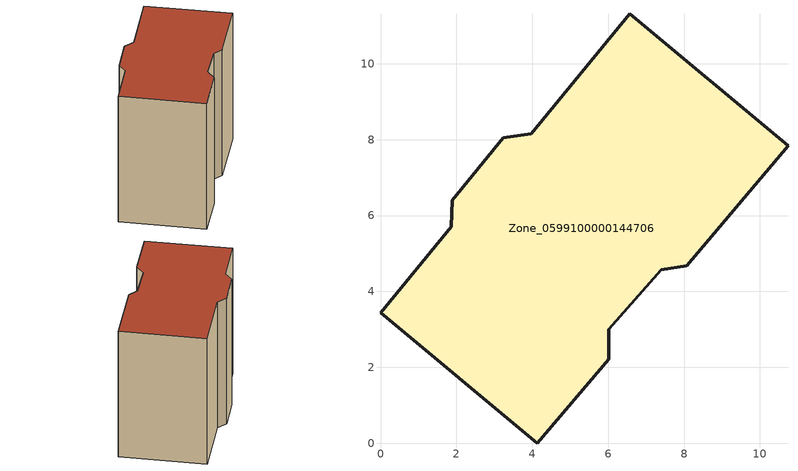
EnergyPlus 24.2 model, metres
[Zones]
Zone_0599100000144706
 floor ground (C_G): 6.57,11.32 10.74,7.84 8.07,4.67 7.4,4.57 6.02,3 6.01,2.21 4.13,0 0,3.44 1.87,5.7 1.89,6.4 3.24,8.05 3.97,8.15 z0
 wall outside (C_F): 6.01,2.21 6.02,3 7.4,4.57 8.07,4.67 10.74,7.84 6.57,11.32 3.97,8.15 3.24,8.05 1.89,6.4 1.87,5.7 0,3.44 4.13,0 6.01,2.21 z0:8.93
 roof outside (C_R): 3.24,8.05 1.89,6.4 1.87,5.7 0,3.44 4.13,0 6.01,2.21 6.02,3 7.4,4.57 8.07,4.67 10.74,7.84 6.57,11.32 3.97,8.15 z8.93
[BUILDING]
Pand.0599100000144706: North Axis=0; Terrain=City; Loads Convergence Tolerance Value=0.04; Temperature Convergence Tolerance Value=0.4; Solar Distribution=FullExterior; Maximum Number of Warmup Days=25; Minimum Number of Warmup Days=1
[Site:Location]
Rotterdam.The.Hague.AP_ZH_NLD Design_Conditions: Latitude=51.96; Longitude=4.45; Time Zone=1; Elevation=-4.5
[SITE:GROUNDTEMPERATURE:BUILDINGSURFACE]
18, 18, 18, 18, 18, 18, 18, 18, 18, 18, 18, 18
[MATERIAL] Thermal Absorptance=0.9; Solar Absorptance=0.7; Visible Absorptance=0.7
Name | Roughness | Thickness | Conductivity | Density | Specific Heat
G.TI.1946 | MediumSmooth | 0.15 | 1 | 540 | 1210
F.TI.1946 | Rough | 0.3 | 0.857143 | 1920 | 840
R.TI.1946 | MediumRough | 0.2 | 0.1 | 1500 | 1000
[CONSTRUCTION]
C_G: G.TI.1946
C_F: F.TI.1946
C_R: R.TI.1946
[ZONE]
Zone_0599100000144706: Type=1; Multiplier=1; Ceiling Height=Autocalculate; Volume=Autocalculate; Floor Area=autocalculate; Part of Total Floor Area=Yes
[ZONEINFILTRATION:DESIGNFLOWRATE]
Infil_Zone_0599100000144706: Zone or ZoneList or Space or SpaceList=Zone_0599100000144706; Schedule=AlwaysOn; Design Flow Rate Calculation Method=Flow/Area; Flow Rate per Floor Area=0.003; Constant Term Coefficient=1; Temperature Term Coefficient=0; Velocity Term Coefficient=0; Velocity Squared Term Coefficient=0
[HVACTEMPLATE:ZONE:IDEALLOADSAIRSYSTEM]
Zone_0599100000144706: Maximum Heating Supply Air Temperature=50; Minimum Cooling Supply Air Temperature=13; Maximum Heating Supply Air Humidity Ratio=0.0156; Minimum Cooling Supply Air Humidity Ratio=0.0077; Heating Limit=NoLimit; Cooling Limit=NoLimit; Dehumidification Control Type=ConstantSensibleHeatRatio; Cooling Sensible Heat Ratio=0.7; Dehumidification Setpoint=60; Humidification Control Type=None; Humidification Setpoint=30; Outdoor Air Method=None; Outdoor Air Flow Rate per Person=0.00944; Outdoor Air Flow Rate per Zone Floor Area=0; Outdoor Air Flow Rate per Zone=0; Demand Controlled Ventilation Type=None; Outdoor Air Economizer Type=NoEconomizer; Heat Recovery Type=None; Sensible Heat Recovery Effectiveness=0.7; Latent Heat Recovery Effectiveness=0.65
[ZONECONTROL:THERMOSTAT]
ThermostatControl_Zone_0599100000144706: Zone or ZoneList=Zone_0599100000144706; Control Type Schedule=DualSetpointControlType; Control 1=Thermostat_Zone_0599100000144706; Temperature Difference Between Cutout And Setpoint=0
[THERMOSTATSETPOINT:DUALSETPOINT]
Thermostat_Zone_0599100000144706: Heating Setpoint Temperature Schedule=HeatingSetpoint_Zone_0599100000144706; Cooling Setpoint Temperature Schedule=CoolingSetpoint_Zone_0599100000144706
[SCHEDULE:COMPACT]
HeatingSetpoint_Zone_0599100000144706: Through: 12/31, For: AllDays, Until: 24:00, 21
CoolingSetpoint_Zone_0599100000144706: Through: 12/31, For: AllDays, Until: 24:00, 24
DualSetpointControlType: Through: 12/31, For: AllDays, Until: 24:00, 4
AlwaysOn: Through: 12/31, For: AllDays, Until: 24:00, 1
